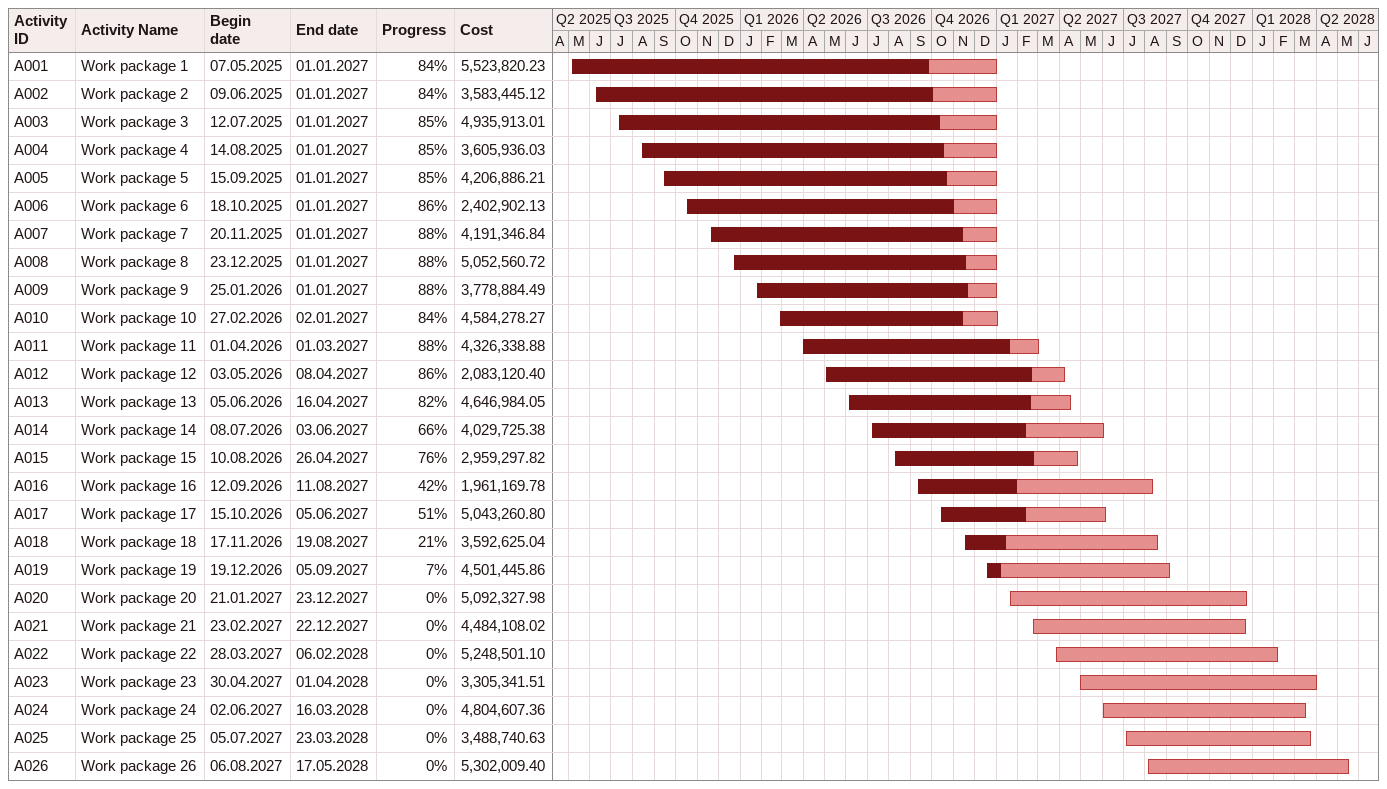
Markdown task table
| ID | Task | Start | Finish | % complete | Cost |
|---|---|---|---|---|---|
| A001 | Work package 1 | 2025-05-07 | 2027-01-01 | 84 | 5523820.23 |
| A002 | Work package 2 | 2025-06-09 | 2027-01-01 | 84 | 3583445.12 |
| A003 | Work package 3 | 2025-07-12 | 2027-01-01 | 85 | 4935913.01 |
| A004 | Work package 4 | 2025-08-14 | 2027-01-01 | 85 | 3605936.03 |
| A005 | Work package 5 | 2025-09-15 | 2027-01-01 | 85 | 4206886.21 |
| A006 | Work package 6 | 2025-10-18 | 2027-01-01 | 86 | 2402902.13 |
| A007 | Work package 7 | 2025-11-20 | 2027-01-01 | 88 | 4191346.84 |
| A008 | Work package 8 | 2025-12-23 | 2027-01-01 | 88 | 5052560.72 |
| A009 | Work package 9 | 2026-01-25 | 2027-01-01 | 88 | 3778884.49 |
| A010 | Work package 10 | 2026-02-27 | 2027-01-02 | 84 | 4584278.27 |
| A011 | Work package 11 | 2026-04-01 | 2027-03-01 | 88 | 4326338.88 |
| A012 | Work package 12 | 2026-05-03 | 2027-04-08 | 86 | 2083120.40 |
| A013 | Work package 13 | 2026-06-05 | 2027-04-16 | 82 | 4646984.05 |
| A014 | Work package 14 | 2026-07-08 | 2027-06-03 | 66 | 4029725.38 |
| A015 | Work package 15 | 2026-08-10 | 2027-04-26 | 76 | 2959297.82 |
| A016 | Work package 16 | 2026-09-12 | 2027-08-11 | 42 | 1961169.78 |
| A017 | Work package 17 | 2026-10-15 | 2027-06-05 | 51 | 5043260.80 |
| A018 | Work package 18 | 2026-11-17 | 2027-08-19 | 21 | 3592625.04 |
| A019 | Work package 19 | 2026-12-19 | 2027-09-05 | 7 | 4501445.86 |
| A020 | Work package 20 | 2027-01-21 | 2027-12-23 | 0 | 5092327.98 |
| A021 | Work package 21 | 2027-02-23 | 2027-12-22 | 0 | 4484108.02 |
| A022 | Work package 22 | 2027-03-28 | 2028-02-06 | 0 | 5248501.10 |
| A023 | Work package 23 | 2027-04-30 | 2028-04-01 | 0 | 3305341.51 |
| A024 | Work package 24 | 2027-06-02 | 2028-03-16 | 0 | 4804607.36 |
| A025 | Work package 25 | 2027-07-05 | 2028-03-23 | 0 | 3488740.63 |
| A026 | Work package 26 | 2027-08-06 | 2028-05-17 | 0 | 5302009.40 |
